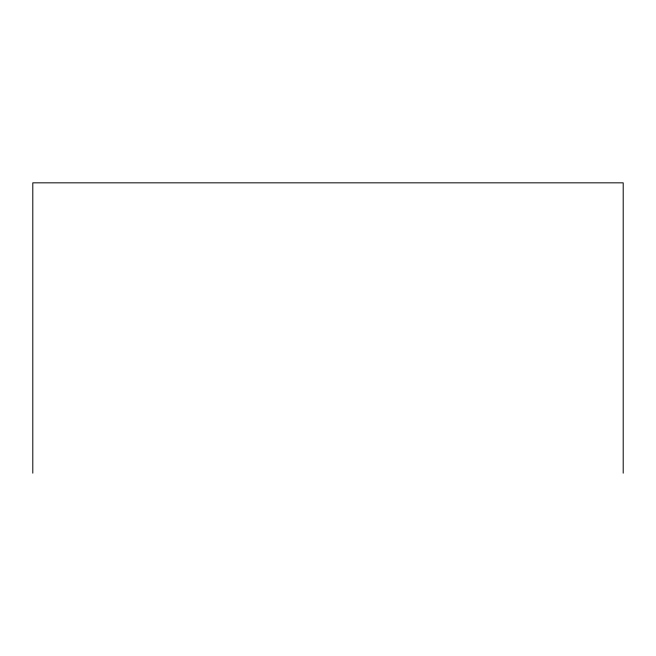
<?xml version="1.0" encoding="UTF-8"?>
<svg xmlns="http://www.w3.org/2000/svg" width="656" height="656" viewBox="0 0 656 656"><rect width="100%" height="100%" fill="white"/><g stroke="black" fill="none" stroke-linecap="round" stroke-linejoin="round"><path stroke-width="0.98" d="M623.2 473.165L623.2 182.835L32.8 182.835L32.8 473.165"/></g></svg>
